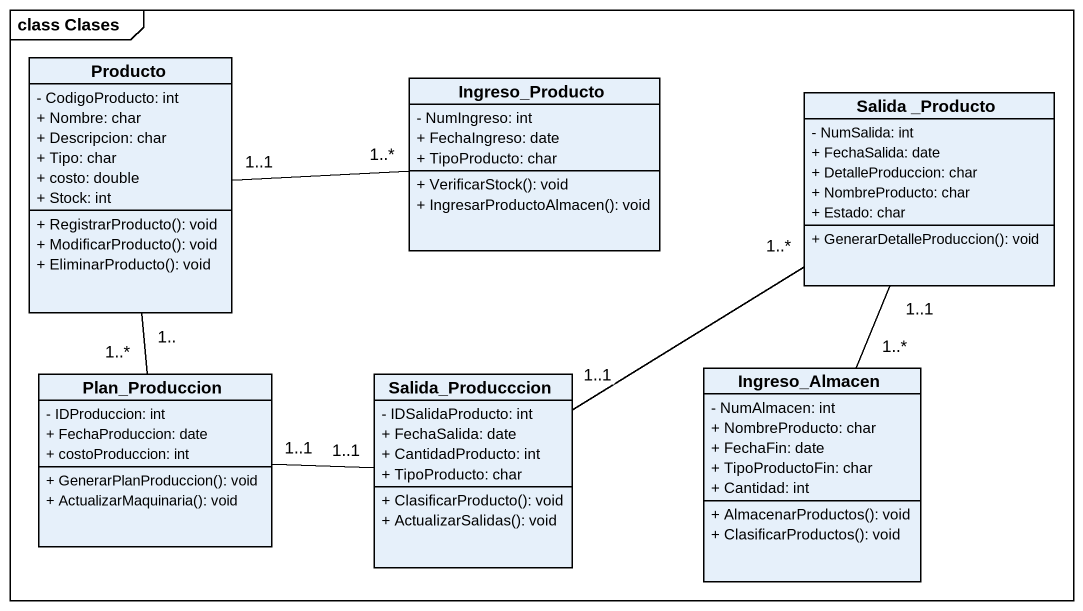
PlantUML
@startuml
mainframe class Clases
hide circle
hide empty members
skinparam classAttributeIconSize 0
class Producto {
  - CodigoProducto: int
  + Nombre: char
  + Descripcion: char
  + Tipo: char
  + costo: double
  + Stock: int
  + RegistrarProducto(): void
  + ModificarProducto(): void
  + EliminarProducto(): void
}
class Ingreso_Producto {
  - NumIngreso: int
  + FechaIngreso: date
  + TipoProducto: char
  + VerificarStock(): void
  + IngresarProductoAlmacen(): void
}
class "Salida _Producto" as Salida_Producto {
  - NumSalida: int
  + FechaSalida: date
  + DetalleProduccion: char
  + NombreProducto: char
  + Estado: char
  + GenerarDetalleProduccion(): void
}
class Plan_Produccion {
  - IDProduccion: int
  + FechaProduccion: date
  + costoProduccion: int
  + GenerarPlanProduccion(): void
  + ActualizarMaquinaria(): void
}
class Salida_Producccion {
  - IDSalidaProducto: int
  + FechaSalida: date
  + CantidadProducto: int
  + TipoProducto: char
  + ClasificarProducto(): void
  + ActualizarSalidas(): void
}
class Ingreso_Almacen {
  - NumAlmacen: int
  + NombreProducto: char
  + FechaFin: date
  + TipoProductoFin: char
  + Cantidad: int
  + AlmacenarProductos(): void
  + ClasificarProductos(): void
}
Producto "1.." -- "1..*" Plan_Produccion
Ingreso_Producto "1..*" -left- "1..1" Producto
Salida_Producto "1..1" -- "1..*" Ingreso_Almacen
Plan_Produccion "1..1" -right- "1..1" Salida_Producccion
Salida_Producccion "1..1" -up- "1..*" Salida_Producto
@enduml
